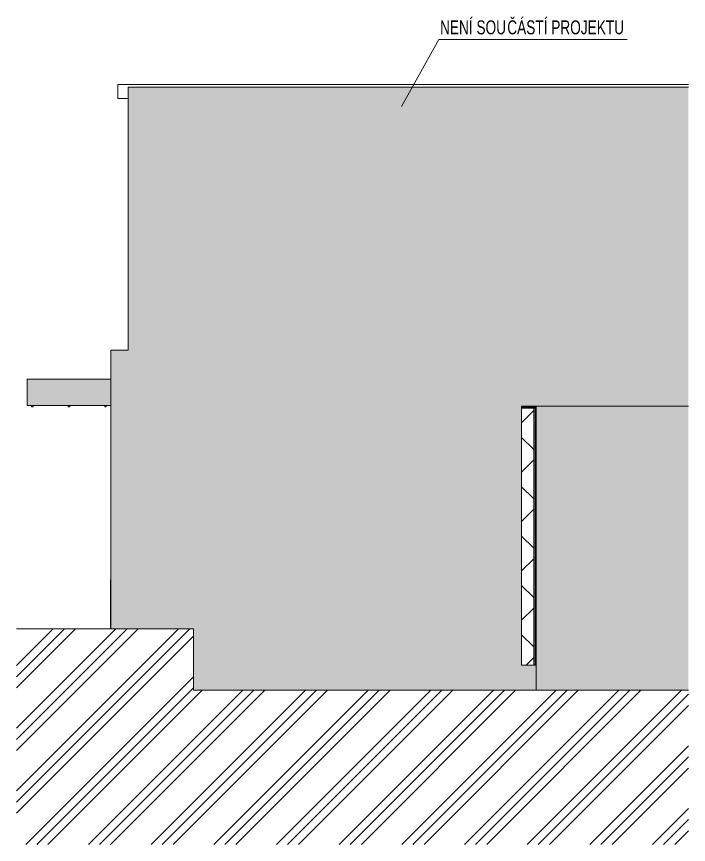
# Model space of a CAD drawing. Header units: millimetres. Extents: x -19993 to 479964, y -45352 to 20466.
# Drawn here: x 119206 to 128833, y -1340 to 10523 of the extents above; entities that cross this region are included whole.
import ezdxf

# ---------------------------------------------------------------- set-up
doc = ezdxf.new("R2010")
doc.units = ezdxf.units.MM
for name, color, linetype, lineweight in [('A-DETL', 90, 'Continuous', 9), ('A-DETL-GENF', 92, 'Continuous', 9), ('A-DETL-THIN', 151, 'Continuous', 9), ('A-ROOF', 132, 'Continuous', 9), ('A-ROOF-OTLN', 132, 'Continuous', 9), ('A-ROOF-PATT', 132, 'Continuous', 35), ('A-WALL', 113, 'Continuous', 9), ('A-WALL-PATT', 111, 'Continuous', 25), ('E-ELEC-FIXT', 91, 'Continuous', 9), ('G-ANNO-TEXT', 231, 'Continuous', 9), ('M-EQPM', 50, 'Continuous', 9)]:
    doc.layers.add(name, color=color, linetype=linetype, lineweight=lineweight)
doc.styles.add('Arial', font='arial.ttf', dxfattribs={"width": 0.7, "height": 200})

# ---------------------------------------------------------------- blocks, each defined once
blk = doc.blocks.new('DPS_ELE_elektroměrná_skříň - DPS_ELE_elektroměrná_skříň -510x900-1157956-VB3-S-Nový')
at = {"layer": 'E-ELEC-FIXT', "color": 11}
for p, q in [((65344, 1748), (65344, 2450)), ((65344, 2450), (65349, 2450))]:
    blk.add_line(p, q, dxfattribs=at)
blk = doc.blocks.new('DPS_stříška_hlavní_vstup_2 - DPS_stříška_hlavní_vstup_2-1605088-VB3-S-Nový')
at = {"layer": 'M-EQPM'}
for p, q in [((64214, 4947), (64214, 4929)), ((64214, 4929), (64224, 4929)), ((64224, 4929), (64234, 4929)), ((64234, 4929), (64234, 4947)), ((64739, 4947), (64739, 4929)), ((64739, 4929), (64749, 4929)), ((64749, 4929), (64759, 4929)), ((64759, 4929), (64759, 4947)), ((65264, 4947), (65264, 4929)), ((65264, 4929), (65274, 4929)), ((65274, 4929), (65284, 4929)), ((65284, 4929), (65284, 4947))]:
    blk.add_line(p, q, dxfattribs=at)

msp = doc.modelspace()

# ---------------------------------------------------------------- hatches: boundary and pattern name
at = {"layer": 'A-DETL-GENF'}
for points in [[(126651, 870), (126651, 1230), (126443, 1230), (126443, 4940), (128833, 4940), (128833, 9510), (120807, 9510), (120807, 5740), (120557, 5740), (120557, 1748), (121742, 1748), (121742, 870), (126426, 870)], [(120557, 4947), (120557, 5327), (119357, 5327), (119357, 4947), (120409, 4947)], [(126727, 870), (128833, 870), (128833, 4940), (126651, 4940), (126651, 870)]]:
    msp.add_hatch(color=9, dxfattribs=at).paths.add_polyline_path(points)
h = msp.add_hatch(dxfattribs=at)
h.set_pattern_fill('FP_51', style=0, pattern_type=2)
h.set_pattern_definition([(45, (88508.2, 0), (-449.013, 449.013), []), (45, (88666.94, 0), (0, 898.026), []), (45, (88349.44, 0), (0, 898.026), [])])
h.paths.add_polyline_path([(124019, -1340), (128833, -1340), (128833, 870), (121742, 870), (121742, 1748), (119206, 1748), (119206, -1340), (121613, -1340)])
at = {"layer": 'A-ROOF-PATT', "lineweight": 9}
h = msp.add_hatch(dxfattribs=at)
h.set_pattern_fill('FP_24', color=11, angle=-180, style=0, pattern_type=2)
h.set_pattern_definition([(270, (129155.2, 4940), (1270, 8e-14), []), (270, (129165.3, 4940), (1270, 8e-14), []), (270, (129175.5, 4940), (1270, 8e-14), []), (270, (129185.7, 4940), (1270, 8e-14), []), (270, (129195.8, 4940), (1270, 8e-14), []), (270, (129206, 4940), (1270, 8e-14), []), (270, (129216.1, 4940), (1270, 8e-14), []), (270, (129226.3, 4940), (1270, 8e-14), []), (270, (129236.5, 4940), (1270, 8e-14), []), (270, (129246.6, 4940), (1270, 8e-14), []), (270, (129256.8, 4940), (1270, 8e-14), []), (270, (129267, 4940), (1270, 8e-14), []), (270, (129277.1, 4940), (1270, 8e-14), []), (270, (129287.3, 4940), (1270, 8e-14), []), (270, (129297.4, 4940), (1270, 8e-14), []), (270, (129307.6, 4940), (1270, 8e-14), []), (270, (129317.7, 4940), (1270, 8e-14), []), (270, (129327.9, 4940), (1270, 8e-14), []), (270, (129338, 4940), (1270, 8e-14), []), (270, (129348.2, 4940), (1270, 8e-14), []), (270, (129358.4, 4940), (1270, 8e-14), []), (270, (129368.5, 4940), (1270, 8e-14), []), (270, (129378.7, 4940), (1270, 8e-14), []), (270, (129388.9, 4940), (1270, 8e-14), []), (270, (129399, 4940), (1270, 8e-14), []), (270, (129409.2, 4940), (1270, 8e-14), []), (270, (129419.3, 4940), (1270, 8e-14), []), (270, (129429.5, 4940), (1270, 8e-14), []), (270, (129439.7, 4940), (1270, 8e-14), []), (270, (129449.8, 4940), (1270, 8e-14), []), (270, (129790.2, 4940), (1270, 8e-14), []), (270, (129800.3, 4940), (1270, 8e-14), []), (270, (129810.5, 4940), (1270, 8e-14), []), (270, (129820.7, 4940), (1270, 8e-14), []), (270, (129830.8, 4940), (1270, 8e-14), []), (270, (129841, 4940), (1270, 8e-14), []), (270, (129851.1, 4940), (1270, 8e-14), []), (270, (129861.3, 4940), (1270, 8e-14), []), (270, (129871.5, 4940), (1270, 8e-14), []), (270, (129881.6, 4940), (1270, 8e-14), []), (270, (129891.8, 4940), (1270, 8e-14), []), (270, (129902, 4940), (1270, 8e-14), []), (270, (129912.1, 4940), (1270, 8e-14), []), (270, (129922.3, 4940), (1270, 8e-14), []), (270, (129932.4, 4940), (1270, 8e-14), []), (270, (129942.6, 4940), (1270, 8e-14), []), (270, (129952.7, 4940), (1270, 8e-14), []), (270, (129962.9, 4940), (1270, 8e-14), []), (270, (129973, 4940), (1270, 8e-14), []), (270, (129983.2, 4940), (1270, 8e-14), []), (270, (129993.4, 4940), (1270, 8e-14), []), (270, (130003.5, 4940), (1270, 8e-14), []), (270, (130013.7, 4940), (1270, 8e-14), []), (270, (130023.9, 4940), (1270, 8e-14), []), (270, (130034, 4940), (1270, 8e-14), []), (270, (130044.2, 4940), (1270, 8e-14), []), (270, (130054.3, 4940), (1270, 8e-14), []), (270, (130064.5, 4940), (1270, 8e-14), []), (270, (130074.7, 4940), (1270, 8e-14), []), (270, (130084.8, 4940), (1270, 8e-14), [])])
h.paths.add_polyline_path([(126443, 4920), (126651, 4920), (126651, 4940), (126443, 4940), (126443, 4920)])
at = {"layer": 'A-WALL-PATT', "lineweight": 9}
h = msp.add_hatch(dxfattribs=at)
h.set_pattern_fill('FP_49', color=11, style=0, pattern_type=2)
h.set_pattern_definition([(45, (88508.2, 0), (0, 707.1054), []), (315, (88508.2, 0), (707.1054, 0), []), (270, (88815.55, 19.13), (353.543, -353.543), [38.278, -668.833]), (270, (88907.93, 19.13), (353.543, -353.543), [38.278, -668.833]), (0, (88841.33, 46.2), (353.543, 353.543), [38.278, -668.833]), (0, (88841.33, -46.2), (353.543, 353.543), [38.278, -668.833]), (45, (88815.55, 19.13), (0, 707.1054), [38.278, -461.721]), (45, (88880.9, -46.2), (0, 707.1054), [38.278, -461.721]), (315, (88880.9, 46.2), (707.1054, 0), [38.278, -461.721]), (315, (88815.55, -19.13), (707.1054, 0), [38.278, -461.721])])
h.paths.add_polyline_path([(126618, 1230), (126618, 4920), (126443, 4920), (126443, 1230)])
at = {"layer": 'A-WALL-PATT'}
msp.add_hatch(color=11, dxfattribs=at).paths.add_polyline_path([(126618, 1230), (126638, 1230), (126638, 4920), (126618, 4920), (126618, 1549)])
at = {"layer": 'A-WALL-PATT', "lineweight": 9}
h = msp.add_hatch(dxfattribs=at)
h.set_pattern_fill('FP_50', color=256, angle=135, style=0, pattern_type=2)
h.set_pattern_definition([(45, (88508.2, 1e-10), (-359.21, 359.21), []), (45, (88651.87, 1e-10), (-359.21, 359.21), []), (45, (88939.24, 1e-10), (-215.526, 502.8943), [203.2, -101.6, 3.353, -98.247])])
h.paths.add_polyline_path([(126638, 1230), (126651, 1230), (126651, 4920), (126638, 4920), (126638, 1549)])

# ---------------------------------------------------------------- linework, layer by layer
at = {"layer": 'A-DETL'}
for q in [(124722, 9233), (127956, 10195)]:
    msp.add_line((125256, 10195), q, dxfattribs=at)
at = {"layer": 'A-DETL-THIN'}
for p, q in [((128833, 9510), (120807, 9510)), ((120807, 9510), (120807, 5740)), ((120807, 5740), (120557, 5740)), ((120557, 5740), (120557, 5327)), ((120557, 5327), (119357, 5327)), ((119357, 5327), (119357, 4947)), ((120557, 4947), (120557, 5327)), ((119357, 4947), (120557, 4947)), ((120557, 4947), (120557, 1748)), ((126443, 1230), (126443, 4940)), ((126443, 4940), (126651, 4940)), ((128833, 4940), (126651, 4940)), ((126651, 4940), (126651, 870)), ((120557, 1748), (119206, 1748)), ((120557, 1748), (121742, 1748)), ((121742, 1748), (121742, 870)), ((126651, 1230), (126443, 1230)), ((121742, 870), (126651, 870)), ((126651, 870), (128833, 870))]:
    msp.add_line(p, q, dxfattribs=at)
at = {"layer": 'A-ROOF', "color": 1, "lineweight": 35}
msp.add_line((126443, 4920), (126651, 4920), dxfattribs=at)
at = {"layer": 'A-ROOF-OTLN'}
for p, q in [((120657, 9352), (120657, 9544)), ((128833, 9550), (120663, 9550)), ((120663, 9346), (120807, 9346))]:
    msp.add_line(p, q, dxfattribs=at)
for points, knots in [([(120657, 9544), (120657, 9544), (120658, 9545), (120658, 9546), (120658, 9547), (120659, 9547), (120659, 9548), (120659, 9548), (120660, 9549), (120660, 9549), (120661, 9549), (120661, 9549), (120662, 9550), (120662, 9550), (120662, 9550), (120663, 9550), (120663, 9550), (120663, 9550), (120663, 9550)], [0, 0, 0, 0, 0.125, 0.1875, 0.25, 0.3125, 0.34375, 0.375, 0.4375, 0.5, 0.53125, 0.5625, 0.59375, 0.625, 0.65625, 0.6875, 0.71875, 0.75, 0.75, 0.75, 0.75]), ([(120663, 9346), (120663, 9346), (120663, 9346), (120663, 9346), (120662, 9346), (120662, 9346), (120662, 9346), (120661, 9346), (120661, 9346), (120660, 9346), (120660, 9347), (120660, 9347), (120659, 9347), (120659, 9348), (120659, 9348), (120658, 9349), (120658, 9349), (120658, 9350), (120657, 9351), (120657, 9352)], [0.3333333, 0.3333333, 0.3333333, 0.3333333, 0.3611111, 0.3888889, 0.4166667, 0.4444444, 0.4722222, 0.5, 0.5277778, 0.5555556, 0.5833333, 0.6111111, 0.6666667, 0.6944444, 0.7222222, 0.7777778, 0.8333333, 0.8888889, 1, 1, 1, 1])]:
    msp.add_open_spline(points, degree=3, knots=knots, dxfattribs=at)
at = {"layer": 'A-WALL', "color": 240}
for p, q in [((126618, 4920), (126618, 1230)), ((126638, 1230), (126638, 4920))]:
    msp.add_line(p, q, dxfattribs=at)

# ---------------------------------------------------------------- block references
at = {"layer": 'E-ELEC-FIXT', "color": 11}
msp.add_blockref('DPS_ELE_elektroměrná_skříň - DPS_ELE_elektroměrná_skříň -510x900-1157956-VB3-S-Nový', (55208, 0), dxfattribs=at)
at = {"layer": 'M-EQPM'}
msp.add_blockref('DPS_stříška_hlavní_vstup_2 - DPS_stříška_hlavní_vstup_2-1605088-VB3-S-Nový', (55208, 0), dxfattribs=at)

# ---------------------------------------------------------------- texts
at = {"layer": 'G-ANNO-TEXT', "color": 7, "lineweight": 25, "char_height": 200, "attachment_point": 1, "style": 'Arial'}
for s, insert, width in [('NENÍ SOU', (125274, 10468), 1167.26), ('ČÁSTÍ PROJEKTU', (126237, 10468), 2070.76)]:
    msp.add_mtext(s, dxfattribs=dict(at, insert=insert, width=width))

doc.saveas('drawing.dxf')
